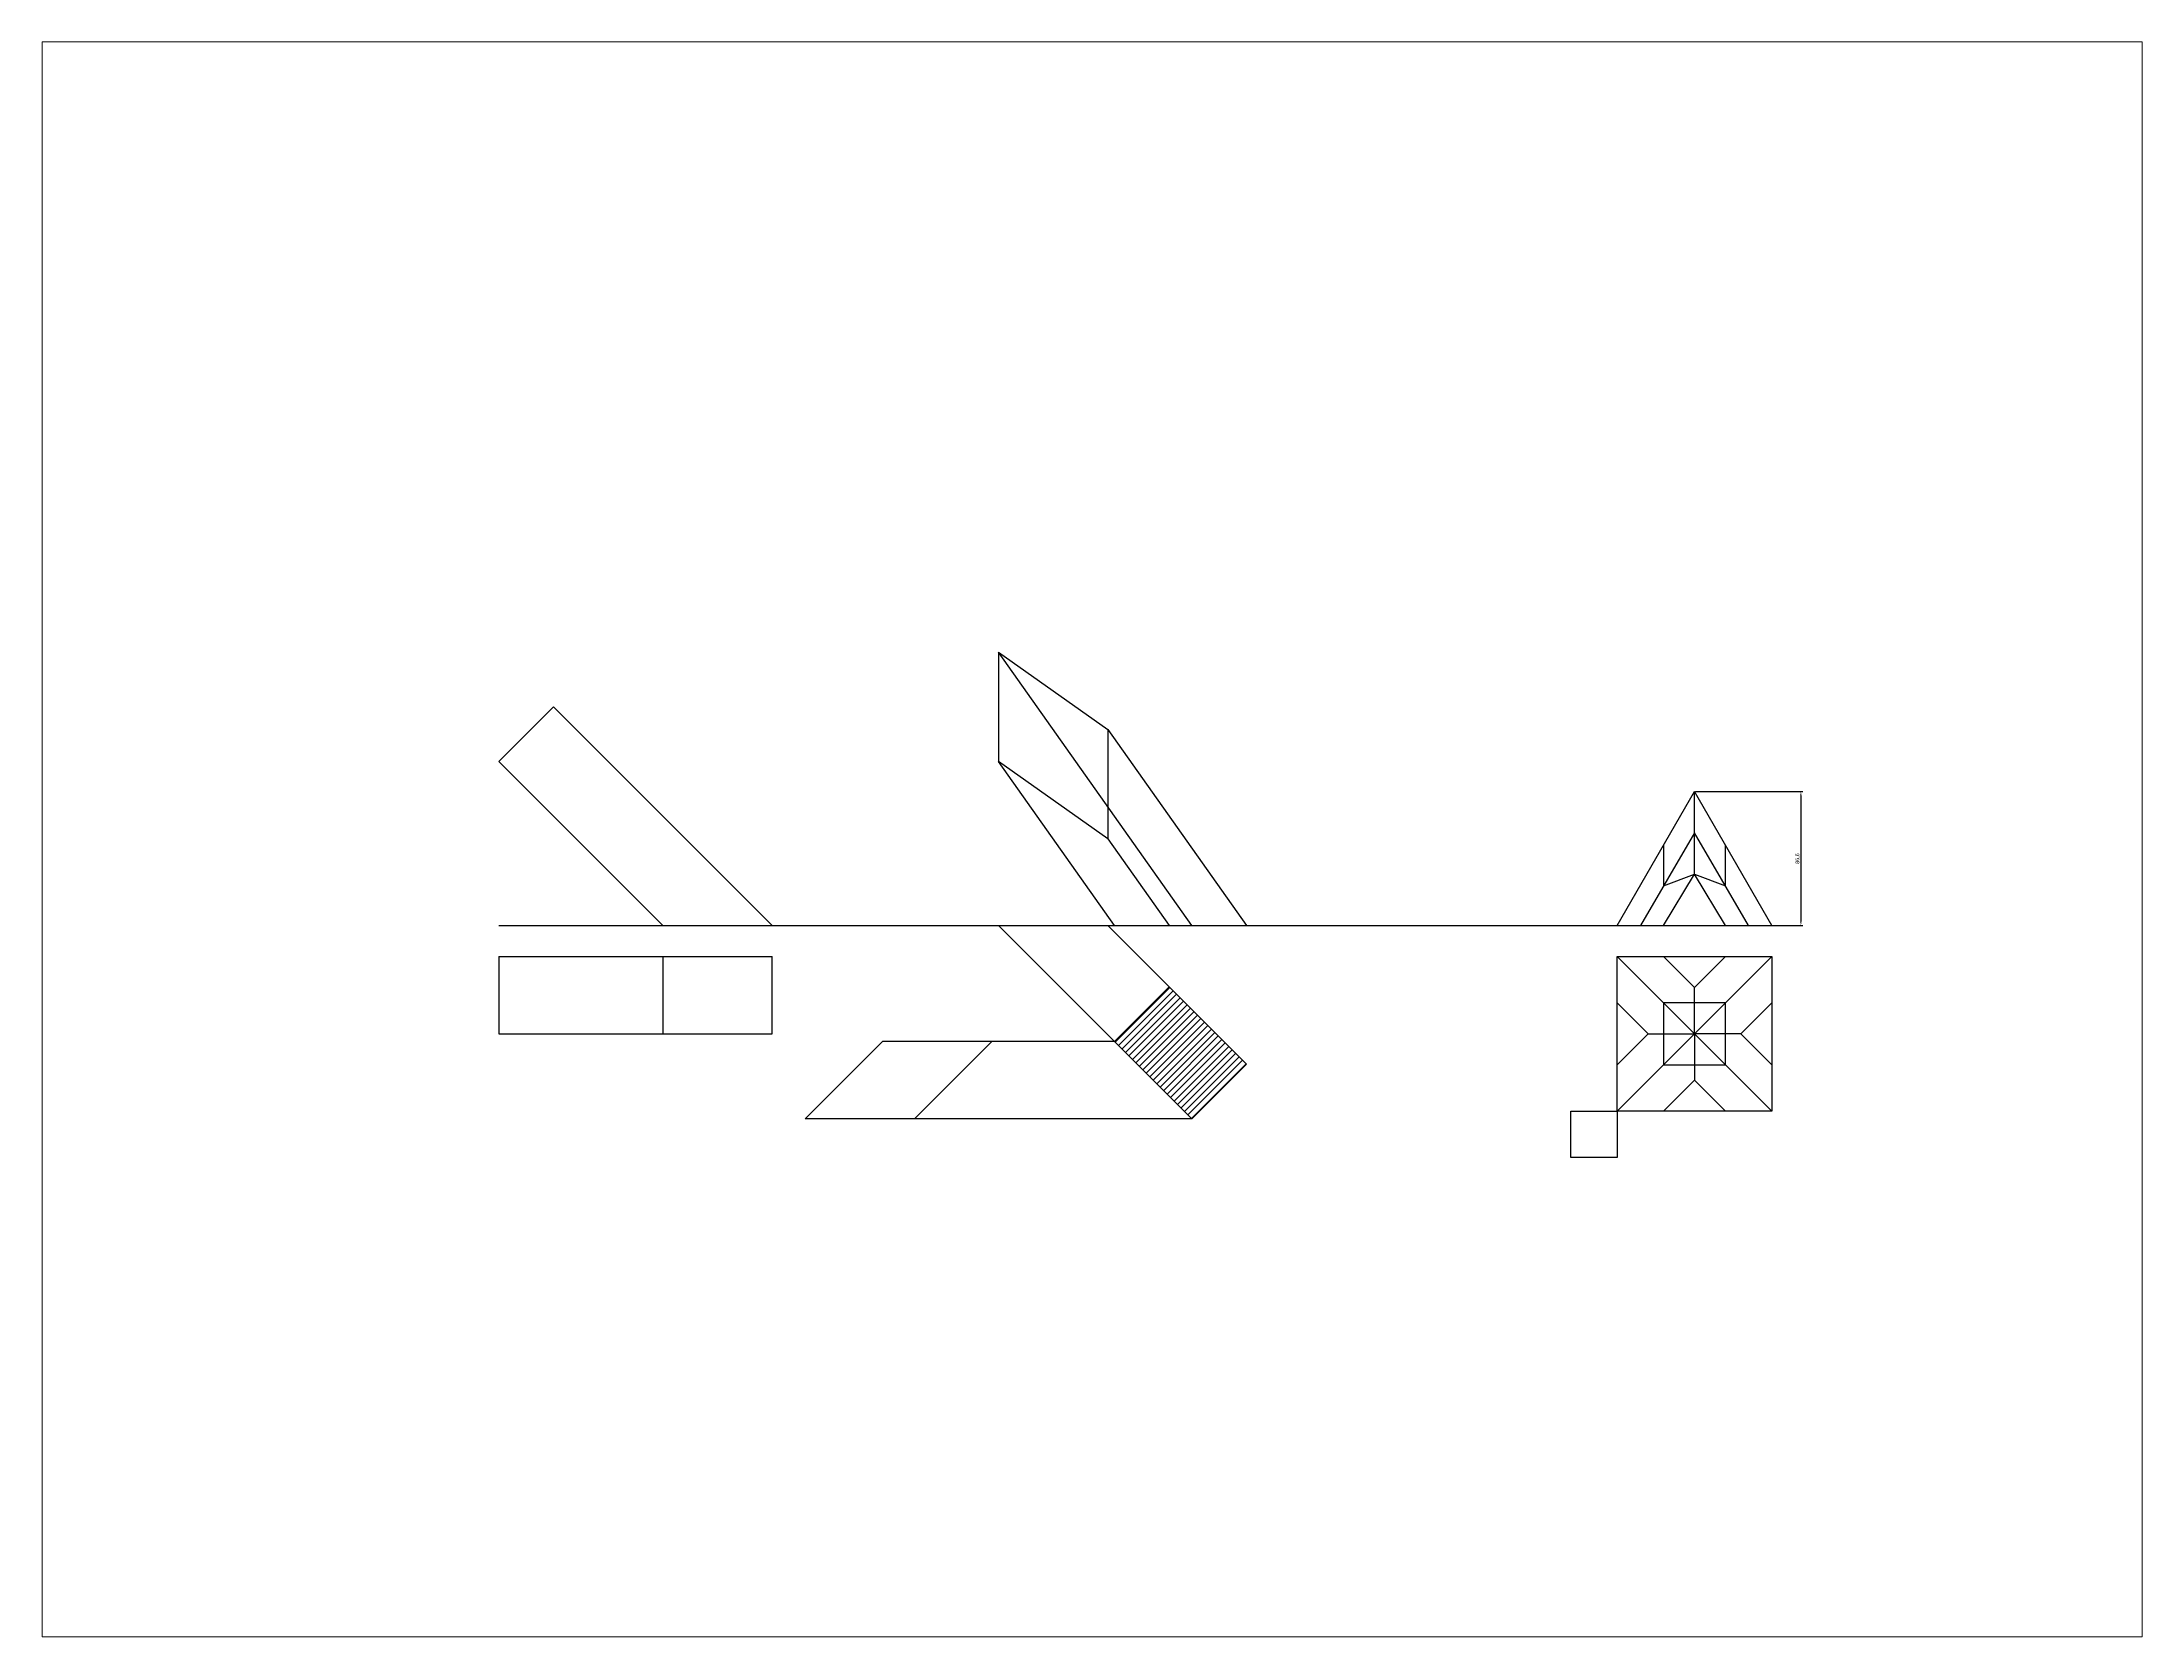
# Paper-space layout 'Layout1' of a CAD drawing. Header units: millimetres. Extents: x 1 to 261, y 1 to 198.
# The model-space entities are those that its viewports show. They can reach past a viewport. Long polylines and large blocks are cut down to what shows.
import ezdxf

# ---------------------------------------------------------------- set-up
doc = ezdxf.new("R2010")
doc.units = ezdxf.units.MM
doc.linetypes.add('ACAD_ISO02W100', pattern=[15, 12, -3])
for name, color, linetype in [('Kontur', 7, 'Continuous'), ('Skjulte linjer', 7, 'ACAD_ISO02W100'), ('Skravering', 253, 'Continuous')]:
    doc.layers.add(name, color=color, linetype=linetype)
doc.styles.get("Standard").update_dxf_attribs({"font": 'ARIAL.TTF'})
doc.dimstyles.new('ISO-25', dxfattribs={"dimtxt": 2.5, "dimasz": 2.5, "dimexe": 1.25, "dimexo": 0.625, "dimtad": 1, "dimtxsty": 'Standard', "dimcen": 2.5, "dimadec": 0, "dimazin": 0, "dimtfac": 1, "dimtmove": 0, "dimatfit": 3, "dimfxl": 1, "dimarcsym": 0})

# ---------------------------------------------------------------- blocks, each defined once
blk = doc.blocks.new('*D1')
at = {"layer": 'Defpoints', "color": 0, "transparency": 16777216}
for p in [(2834.2, 2082.6), (2854.2, 1996), (2903, 1996)]:
    blk.add_point(p, dxfattribs=at)
at = {"layer": 'Kontur', "color": 0, "lineweight": -2, "transparency": 16777216}
for p, q in [((2834.8, 2082.6), (2904.3, 2082.6)), ((2903, 2080.1), (2903, 1998.5)), ((2854.8, 1996), (2904.3, 1996))]:
    blk.add_line(p, q, dxfattribs=at)
at = {"layer": 'Kontur', "color": 0, "transparency": 16777216}
for points in [[(2902.6, 2080.1), (2903.4, 2080.1), (2903, 2082.6)], [(2902.6, 1998.5), (2903.4, 1998.5), (2903, 1996)]]:
    blk.add_solid(points, dxfattribs=at)
at = {"layer": 'Kontur', "color": 0, "transparency": 16777216, "insert": (2900.9, 2039.3), "char_height": 2.5, "attachment_point": 5, "rotation": 90}
blk.add_mtext('86,6', dxfattribs=at)

msp = doc.modelspace()

# ---------------------------------------------------------------- hatches: boundary and pattern name
at = {"layer": 'Skravering'}
h = msp.add_hatch(dxfattribs=at)
h.set_pattern_fill('ANSI31', color=256)
h.paths.add_polyline_path([(2494.482, 1956.365), (2459.127, 1921.01), (2509.127, 1871.01), (2544.482, 1906.365)])

# ---------------------------------------------------------------- linework, layer by layer
at = {"layer": 'Kontur'}
for p, q in [((2509.127, 1996.01), (2384.127, 2172.787)), ((2384.127, 2172.787), (2384.127, 2102.076)), ((2384.127, 2172.787), (2454.837, 2122.787)), ((2509.127, 1996.01), (2384.127, 2172.787)), ((2384.127, 2172.787), (2384.127, 2102.076)), ((2384.127, 2172.787), (2454.837, 2122.787)), ((2509.127, 1996.01), (2384.127, 2172.787)), ((2384.127, 2172.787), (2384.127, 2102.076)), ((2384.127, 2172.787), (2454.837, 2122.787)), ((2061.027, 2102.076), (2096.382, 2137.431)), ((2096.382, 2137.431), (2237.804, 1996.01)), ((2454.837, 2122.787), (2544.482, 1996.01)), ((2454.837, 2122.787), (2544.482, 1996.01)), ((2454.837, 2122.787), (2544.482, 1996.01)), ((2167.093, 1996.01), (2061.027, 2102.076)), ((2459.127, 1996.01), (2384.127, 2102.076)), ((2459.127, 1996.01), (2384.127, 2102.076)), ((2459.127, 1996.01), (2384.127, 2102.076)), ((2784.224, 1996.01), (2834.224, 2082.612)), ((2884.224, 1996.01), (2834.224, 2082.612)), ((2834.224, 2029.309), (2834.224, 2082.612)), ((2834.224, 2055.961), (2799.224, 1996.01)), ((2869.224, 1996.01), (2834.224, 2055.961)), ((2814.224, 1996.01), (2834.224, 2029.309)), ((2854.224, 1996.01), (2834.224, 2029.309)), ((2061.027, 1996.01), (2904.224, 1996.01)), ((2384.127, 1996.01), (2509.127, 1871.01)), ((2454.837, 1996.01), (2544.482, 1906.365)), ((2784.224, 1996.01), (2784.224, 1996.01)), ((2784.224, 1996.01), (2784.224, 1996.01)), ((2061.027, 1976.01), (2237.804, 1976.01)), ((2061.027, 1976.01), (2061.027, 1926.01)), ((2237.804, 1926.01), (2237.804, 1976.01)), ((2784.224, 1976.01), (2884.224, 1976.01)), ((2784.224, 1876.01), (2784.224, 1976.01)), ((2784.224, 1976.01), (2884.224, 1876.01)), ((2784.224, 1876.01), (2884.224, 1976.01)), ((2814.224, 1976.01), (2834.224, 1956.01)), ((2834.224, 1956.01), (2854.224, 1976.01)), ((2884.224, 1976.01), (2884.224, 1876.01)), ((2834.224, 1926.01), (2834.224, 1956.01)), ((2804.224, 1926.01), (2784.224, 1946.01)), ((2884.224, 1946.01), (2864.224, 1926.01)), ((2061.027, 1926.01), (2237.804, 1926.01)), ((2309.127, 1921.01), (2259.127, 1871.01)), ((2459.127, 1921.01), (2309.127, 1921.01)), ((2379.837, 1921.01), (2329.837, 1871.01)), ((2784.224, 1906.01), (2804.224, 1926.01)), ((2804.224, 1926.01), (2834.224, 1926.01)), ((2864.224, 1926.01), (2834.224, 1926.01)), ((2834.224, 1926.01), (2834.224, 1896.01)), ((2864.224, 1926.01), (2884.224, 1906.01)), ((2509.127, 1871.01), (2544.482, 1906.365)), ((2834.224, 1896.01), (2814.224, 1876.01)), ((2854.224, 1876.01), (2834.224, 1896.01)), ((2754.224, 1876.01), (2784.224, 1876.01)), ((2754.224, 1846.01), (2754.224, 1876.01)), ((2884.224, 1876.01), (2784.224, 1876.01)), ((2784.224, 1876.01), (2784.224, 1846.01)), ((2509.127, 1871.01), (2259.127, 1871.01)), ((2784.224, 1846.01), (2754.224, 1846.01))]:
    msp.add_line(p, q, dxfattribs=at)
at = {"layer": 'Skjulte linjer'}
for p, q in [((2454.837, 2122.787), (2454.837, 2052.076)), ((2454.837, 2122.787), (2454.837, 2052.076)), ((2454.837, 2122.787), (2454.837, 2052.076)), ((2454.837, 2052.076), (2384.127, 2102.076)), ((2454.837, 2052.076), (2384.127, 2102.076)), ((2454.837, 2052.076), (2384.127, 2102.076)), ((2454.837, 2052.076), (2494.482, 1996.01)), ((2814.224, 2047.971), (2814.224, 2021.703)), ((2854.224, 2021.703), (2854.224, 2047.971)), ((2814.224, 2021.703), (2834.224, 2029.309)), ((2834.224, 2029.309), (2854.224, 2021.703)), ((2784.224, 1996.01), (2814.224, 1996.01)), ((2854.224, 1996.01), (2884.224, 1996.01)), ((2167.093, 1976.01), (2167.093, 1926.01)), ((2494.482, 1956.365), (2459.127, 1921.01)), ((2814.224, 1946.01), (2814.224, 1906.01)), ((2854.224, 1946.01), (2814.224, 1946.01)), ((2854.224, 1906.01), (2854.224, 1946.01)), ((2814.224, 1906.01), (2854.224, 1906.01))]:
    msp.add_line(p, q, dxfattribs=at)

# ---------------------------------------------------------------- dimensions: what is measured, and where the dimension line sits
at = {"layer": 'Kontur'}
dim = msp.add_linear_dim(base=(2903.012, 1996.01), p1=(2834.224, 2082.612), p2=(2854.224, 1996.01), angle=90, dimstyle='ISO-25', dxfattribs=at)
dim.commit()
dim.dimension.update_dxf_attribs({"geometry": '*D1', "text_midpoint": (2900.884, 2039.311)})

psp = doc.layouts.get("Layout1")

# ---------------------------------------------------------------- viewports
at = {"layer": 'Kontur', "view_target_point": (2498.81, 2105.61)}
psp.add_viewport(center=(130.71, 99.49), size=(260.33, 197.6811), view_center_point=(-54.193, -53.982), view_height=1031.16025, dxfattribs=at)

doc.saveas('drawing.dxf')
